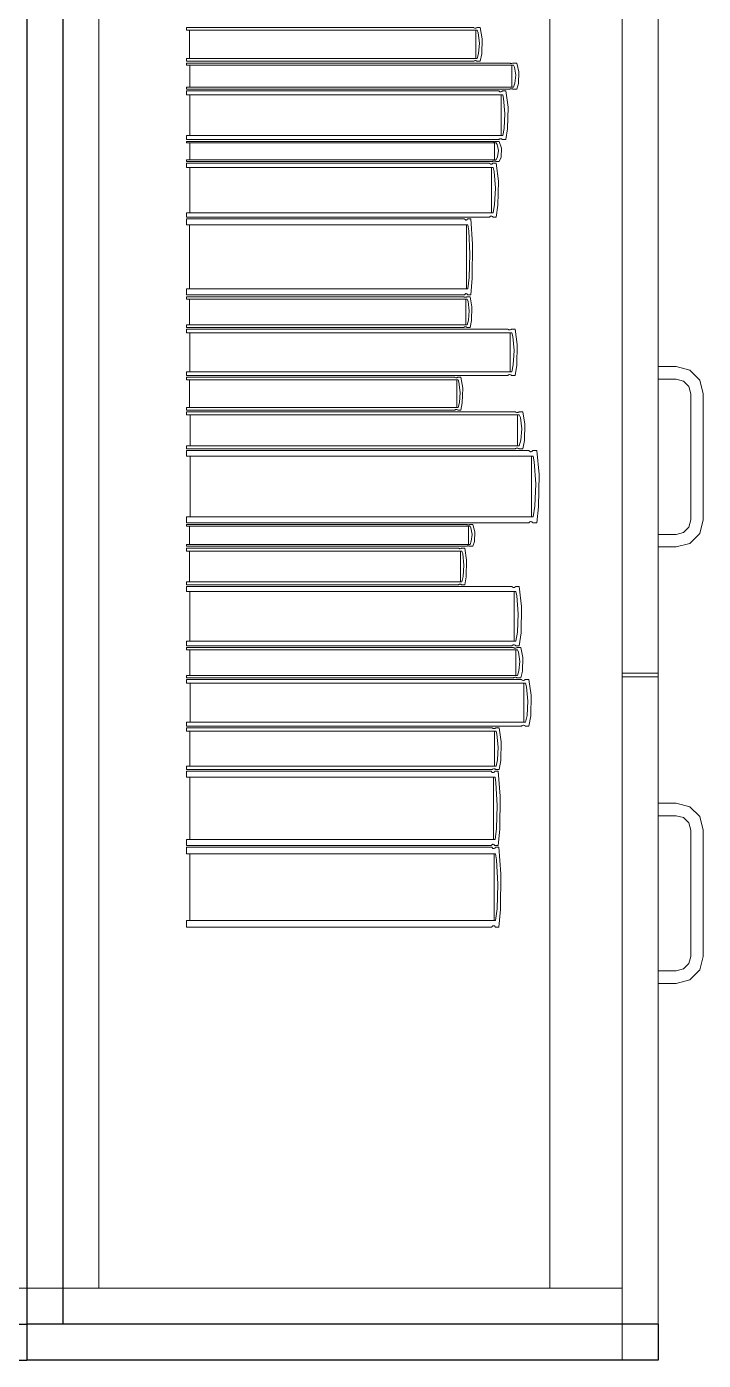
# Model space of a CAD drawing. Header units: inches. Extents: x -38 to 5698, y -33 to 92.
# Drawn here: x 105.21 to 105.585, y 19.461 to 20.2 of the extents above; entities that cross this region are included whole.
import ezdxf

# ---------------------------------------------------------------- set-up
doc = ezdxf.new("R2010")
doc.units = ezdxf.units.IN
doc.header["$MEASUREMENT"] = 0
doc.set_wipeout_variables(frame=1)
doc.linetypes.add('Wipeout_Contour', pattern=[1, 0, -1])
doc.layers.add('Interior - Mobiliario', color=7, linetype='Continuous')

msp = doc.modelspace()

# ---------------------------------------------------------------- linework, layer by layer
at = {"layer": 'Interior - Mobiliario', "color": 175, "linetype": 'Continuous', "lineweight": 13}
for p, q in [((105.23026, 20.94074), (105.23026, 19.48074)), ((105.54026, 19.48074), (105.54026, 20.94074)), ((105.25026, 19.50074), (105.25026, 20.92074)), ((105.50026, 20.92074), (105.50026, 19.50074)), ((105.54026, 19.50074), (105.54026, 20.92074)), ((105.45803, 20.19974), (105.29892, 20.19974)), ((105.29892, 20.19974), (105.29892, 20.19824)), ((105.29892, 20.19824), (105.45997, 20.19824)), ((105.30054, 20.19824), (105.30054, 20.18258)), ((105.45812, 20.19966), (105.45803, 20.19974)), ((105.45832, 20.19955), (105.45812, 20.19966)), ((105.45855, 20.19947), (105.45832, 20.19955)), ((105.45878, 20.19943), (105.45855, 20.19947)), ((105.45902, 20.19942), (105.45878, 20.19943)), ((105.45926, 20.19946), (105.45902, 20.19942)), ((105.45916, 20.18258), (105.45916, 20.19824)), ((105.45949, 20.19953), (105.45926, 20.19946)), ((105.45969, 20.19964), (105.45949, 20.19953)), ((105.45983, 20.19974), (105.45969, 20.19964)), ((105.4616, 20.19974), (105.45983, 20.19974)), ((105.45997, 20.19824), (105.46045, 20.19683)), ((105.46045, 20.19683), (105.46113, 20.19111)), ((105.46269, 20.19352), (105.4616, 20.19974)), ((105.54026, 20.20074), (105.54026, 19.84174)), ((105.56026, 20.20074), (105.56026, 19.84174)), ((105.46113, 20.19111), (105.46072, 20.18537)), ((105.46249, 20.18518), (105.46269, 20.19352)), ((105.45997, 20.18258), (105.29892, 20.18258)), ((105.29892, 20.18258), (105.29892, 20.18109)), ((105.29892, 20.18109), (105.45803, 20.18109)), ((105.45803, 20.18109), (105.45816, 20.18119)), ((105.45816, 20.18119), (105.45837, 20.1813)), ((105.45837, 20.1813), (105.4586, 20.18137)), ((105.4586, 20.18137), (105.45883, 20.1814)), ((105.45883, 20.1814), (105.45907, 20.1814)), ((105.45907, 20.1814), (105.45931, 20.18135)), ((105.45931, 20.18135), (105.45953, 20.18127)), ((105.45953, 20.18127), (105.45974, 20.18116)), ((105.45974, 20.18116), (105.45983, 20.18109)), ((105.45983, 20.18109), (105.4616, 20.18109)), ((105.46072, 20.18537), (105.45997, 20.18258)), ((105.4616, 20.18109), (105.46249, 20.18518)), ((105.47783, 20.18009), (105.29892, 20.18009)), ((105.29892, 20.18009), (105.29892, 20.17893)), ((105.29892, 20.17893), (105.48002, 20.17893)), ((105.30075, 20.17893), (105.30075, 20.16673)), ((105.47793, 20.18003), (105.47783, 20.18009)), ((105.47816, 20.17994), (105.47793, 20.18003)), ((105.47842, 20.17988), (105.47816, 20.17994)), ((105.47868, 20.17985), (105.47842, 20.17988)), ((105.47895, 20.17985), (105.47868, 20.17985)), ((105.47922, 20.17987), (105.47895, 20.17985)), ((105.4791, 20.16673), (105.4791, 20.17893)), ((105.47947, 20.17993), (105.47922, 20.17987)), ((105.47971, 20.18001), (105.47947, 20.17993)), ((105.47986, 20.18009), (105.47971, 20.18001)), ((105.48185, 20.18009), (105.47986, 20.18009)), ((105.48002, 20.17893), (105.48056, 20.17783)), ((105.48056, 20.17783), (105.48132, 20.17337)), ((105.48307, 20.17525), (105.48185, 20.18009)), ((105.48285, 20.16875), (105.48307, 20.17525)), ((105.48002, 20.16673), (105.29892, 20.16673)), ((105.29892, 20.16673), (105.29892, 20.16557)), ((105.48086, 20.16891), (105.48002, 20.16673)), ((105.48132, 20.17337), (105.48086, 20.16891)), ((105.48185, 20.16557), (105.48285, 20.16875)), ((105.29892, 20.16557), (105.47783, 20.16557)), ((105.47195, 20.16457), (105.29892, 20.16457)), ((105.29892, 20.16457), (105.29892, 20.16241)), ((105.29892, 20.16241), (105.47407, 20.16241)), ((105.47318, 20.16241), (105.30069, 20.16241)), ((105.30069, 20.16241), (105.30069, 20.1398)), ((105.47205, 20.16446), (105.47195, 20.16457)), ((105.47227, 20.1643), (105.47205, 20.16446)), ((105.47252, 20.16419), (105.47227, 20.1643)), ((105.47277, 20.16413), (105.47252, 20.16419)), ((105.47303, 20.16412), (105.47277, 20.16413)), ((105.47329, 20.16417), (105.47303, 20.16412)), ((105.47318, 20.1398), (105.47318, 20.16241)), ((105.47354, 20.16427), (105.47329, 20.16417)), ((105.47377, 20.16442), (105.47354, 20.16427)), ((105.47391, 20.16457), (105.47377, 20.16442)), ((105.47584, 20.16457), (105.47391, 20.16457)), ((105.47407, 20.16241), (105.47459, 20.16037)), ((105.47459, 20.16037), (105.47533, 20.15212)), ((105.47702, 20.15559), (105.47584, 20.16457)), ((105.47783, 20.16557), (105.47798, 20.16565)), ((105.47798, 20.16565), (105.47822, 20.16573)), ((105.47822, 20.16573), (105.47847, 20.16579)), ((105.47847, 20.16579), (105.47874, 20.16581)), ((105.47874, 20.16581), (105.47901, 20.16581)), ((105.47901, 20.16581), (105.47927, 20.16578)), ((105.47927, 20.16578), (105.47952, 20.16571)), ((105.47952, 20.16571), (105.47976, 20.16563)), ((105.47976, 20.16563), (105.47986, 20.16557)), ((105.47986, 20.16557), (105.48185, 20.16557)), ((105.47533, 20.15212), (105.47488, 20.14383)), ((105.4768, 20.14355), (105.47702, 20.15559)), ((105.47407, 20.1398), (105.29892, 20.1398)), ((105.29892, 20.1398), (105.29892, 20.13764)), ((105.29892, 20.13764), (105.47195, 20.13764)), ((105.46839, 20.13664), (105.29892, 20.13664)), ((105.29892, 20.13664), (105.29892, 20.13575)), ((105.30069, 20.1398), (105.47318, 20.1398)), ((105.46848, 20.1366), (105.46839, 20.13664)), ((105.4687, 20.13653), (105.46848, 20.1366)), ((105.4703, 20.13664), (105.47016, 20.13658)), ((105.47219, 20.13664), (105.4703, 20.13664)), ((105.47195, 20.13764), (105.4721, 20.13779)), ((105.4721, 20.13779), (105.47233, 20.13794)), ((105.47335, 20.13293), (105.47219, 20.13664)), ((105.47233, 20.13794), (105.47257, 20.13804)), ((105.47257, 20.13804), (105.47283, 20.13809)), ((105.47283, 20.13809), (105.47309, 20.13808)), ((105.47309, 20.13808), (105.47335, 20.13802)), ((105.47335, 20.13802), (105.47359, 20.13791)), ((105.47359, 20.13791), (105.47382, 20.13775)), ((105.47382, 20.13775), (105.47391, 20.13764)), ((105.47391, 20.13764), (105.47584, 20.13764)), ((105.47488, 20.14383), (105.47407, 20.1398)), ((105.47584, 20.13764), (105.4768, 20.14355)), ((105.29892, 20.13575), (105.47046, 20.13575)), ((105.30065, 20.13575), (105.30065, 20.12642)), ((105.46894, 20.13648), (105.4687, 20.13653)), ((105.46919, 20.13646), (105.46894, 20.13648)), ((105.46944, 20.13646), (105.46919, 20.13646)), ((105.4697, 20.13648), (105.46944, 20.13646)), ((105.46959, 20.12642), (105.46959, 20.13575)), ((105.46994, 20.13652), (105.4697, 20.13648)), ((105.47016, 20.13658), (105.46994, 20.13652)), ((105.47046, 20.13575), (105.47097, 20.13491)), ((105.47097, 20.13491), (105.47169, 20.1315)), ((105.47169, 20.1315), (105.47125, 20.12808)), ((105.47314, 20.12796), (105.47335, 20.13293)), ((105.47046, 20.12642), (105.29892, 20.12642)), ((105.29892, 20.12642), (105.29892, 20.12553)), ((105.29892, 20.12553), (105.46839, 20.12553)), ((105.46675, 20.12453), (105.29892, 20.12453)), ((105.29892, 20.12453), (105.29892, 20.12214)), ((105.29892, 20.12214), (105.4688, 20.12214)), ((105.30063, 20.12214), (105.30063, 20.09708)), ((105.46684, 20.12441), (105.46675, 20.12453)), ((105.46706, 20.12423), (105.46684, 20.12441)), ((105.4673, 20.1241), (105.46706, 20.12423)), ((105.46754, 20.12404), (105.4673, 20.1241)), ((105.4678, 20.12403), (105.46754, 20.12404)), ((105.46805, 20.12408), (105.4678, 20.12403)), ((105.46794, 20.09708), (105.46794, 20.12214)), ((105.46829, 20.1242), (105.46805, 20.12408)), ((105.46851, 20.12437), (105.46829, 20.1242)), ((105.46839, 20.12553), (105.46853, 20.12559)), ((105.46865, 20.12453), (105.46851, 20.12437)), ((105.46853, 20.12559), (105.46875, 20.12565)), ((105.47051, 20.12453), (105.46865, 20.12453)), ((105.46875, 20.12565), (105.46899, 20.12569)), ((105.4688, 20.12214), (105.46931, 20.11988)), ((105.46899, 20.12569), (105.46924, 20.12571)), ((105.46924, 20.12571), (105.4695, 20.12571)), ((105.4695, 20.12571), (105.46975, 20.12568)), ((105.46975, 20.12568), (105.46999, 20.12564)), ((105.46999, 20.12564), (105.47021, 20.12557)), ((105.47021, 20.12557), (105.4703, 20.12553)), ((105.4703, 20.12553), (105.47219, 20.12553)), ((105.47125, 20.12808), (105.47046, 20.12642)), ((105.47167, 20.11458), (105.47051, 20.12453)), ((105.47219, 20.12553), (105.47314, 20.12796)), ((105.46931, 20.11988), (105.47002, 20.11073)), ((105.47145, 20.10124), (105.47167, 20.11458)), ((105.47002, 20.11073), (105.46959, 20.10155)), ((105.46959, 20.10155), (105.4688, 20.09708)), ((105.47051, 20.09469), (105.47145, 20.10124)), ((105.4688, 20.09708), (105.29892, 20.09708)), ((105.29892, 20.09708), (105.29892, 20.09469)), ((105.29892, 20.09469), (105.46675, 20.09469)), ((105.4529, 20.09369), (105.29892, 20.09369)), ((105.29892, 20.09369), (105.29892, 20.09032)), ((105.45299, 20.09353), (105.4529, 20.09369)), ((105.45319, 20.09327), (105.45299, 20.09353)), ((105.4534, 20.09309), (105.45319, 20.09327)), ((105.45363, 20.093), (105.4534, 20.09309)), ((105.45386, 20.09299), (105.45363, 20.093)), ((105.45409, 20.09306), (105.45386, 20.09299)), ((105.45431, 20.09322), (105.45409, 20.09306)), ((105.45451, 20.09347), (105.45431, 20.09322)), ((105.45464, 20.09369), (105.45451, 20.09347)), ((105.45636, 20.09369), (105.45464, 20.09369)), ((105.45741, 20.07962), (105.45636, 20.09369)), ((105.46675, 20.09469), (105.46689, 20.09485)), ((105.46689, 20.09485), (105.46711, 20.09502)), ((105.46711, 20.09502), (105.46735, 20.09514)), ((105.46735, 20.09514), (105.4676, 20.09519)), ((105.4676, 20.09519), (105.46785, 20.09518)), ((105.46785, 20.09518), (105.4681, 20.09512)), ((105.4681, 20.09512), (105.46834, 20.09499)), ((105.46834, 20.09499), (105.46855, 20.09481)), ((105.46855, 20.09481), (105.46865, 20.09469)), ((105.46865, 20.09469), (105.47051, 20.09469)), ((105.29892, 20.09032), (105.45478, 20.09032)), ((105.30049, 20.09032), (105.30049, 20.05487)), ((105.45399, 20.05487), (105.45399, 20.09032)), ((105.45478, 20.09032), (105.45525, 20.08712)), ((105.45525, 20.08712), (105.45591, 20.07418)), ((105.45722, 20.06075), (105.45741, 20.07962)), ((105.45591, 20.07418), (105.45551, 20.06119)), ((105.45551, 20.06119), (105.45478, 20.05487)), ((105.45636, 20.0515), (105.45722, 20.06075)), ((105.45478, 20.05487), (105.29892, 20.05487)), ((105.29892, 20.05487), (105.29892, 20.0515)), ((105.29892, 20.0515), (105.4529, 20.0515)), ((105.45252, 20.0505), (105.29892, 20.0505)), ((105.29892, 20.0505), (105.29892, 20.04914)), ((105.29892, 20.04914), (105.4544, 20.04914)), ((105.30049, 20.04914), (105.30049, 20.03488)), ((105.45261, 20.05043), (105.45252, 20.0505)), ((105.45281, 20.05033), (105.45261, 20.05043)), ((105.45302, 20.05026), (105.45281, 20.05033)), ((105.4529, 20.0515), (105.45303, 20.05172)), ((105.45325, 20.05022), (105.45302, 20.05026)), ((105.45303, 20.05172), (105.45323, 20.05197)), ((105.45323, 20.05197), (105.45345, 20.05213)), ((105.45348, 20.05021), (105.45325, 20.05022)), ((105.45345, 20.05213), (105.45368, 20.0522)), ((105.45371, 20.05025), (105.45348, 20.05021)), ((105.45361, 20.03488), (105.45361, 20.04914)), ((105.45368, 20.0522), (105.45391, 20.05219)), ((105.45393, 20.05031), (105.45371, 20.05025)), ((105.45391, 20.05219), (105.45414, 20.0521)), ((105.45413, 20.05041), (105.45393, 20.05031)), ((105.45426, 20.0505), (105.45413, 20.05041)), ((105.45414, 20.0521), (105.45436, 20.05192)), ((105.45597, 20.0505), (105.45426, 20.0505)), ((105.45436, 20.05192), (105.45456, 20.05166)), ((105.4544, 20.04914), (105.45486, 20.04785)), ((105.45456, 20.05166), (105.45464, 20.0515)), ((105.45464, 20.0515), (105.45636, 20.0515)), ((105.45486, 20.04785), (105.45552, 20.04265)), ((105.45702, 20.04484), (105.45597, 20.0505)), ((105.45552, 20.04265), (105.45512, 20.03742)), ((105.45683, 20.03724), (105.45702, 20.04484)), ((105.4544, 20.03488), (105.29892, 20.03488)), ((105.29892, 20.03488), (105.29892, 20.03352)), ((105.29892, 20.03352), (105.45252, 20.03352)), ((105.45252, 20.03352), (105.45265, 20.03361)), ((105.45265, 20.03361), (105.45285, 20.03371)), ((105.45285, 20.03371), (105.45307, 20.03377)), ((105.45307, 20.03377), (105.4533, 20.0338)), ((105.4533, 20.0338), (105.45353, 20.0338)), ((105.45353, 20.0338), (105.45376, 20.03376)), ((105.45376, 20.03376), (105.45398, 20.03369)), ((105.45398, 20.03369), (105.45418, 20.03358)), ((105.45418, 20.03358), (105.45426, 20.03352)), ((105.45426, 20.03352), (105.45597, 20.03352)), ((105.45512, 20.03742), (105.4544, 20.03488)), ((105.45597, 20.03352), (105.45683, 20.03724)), ((105.47691, 20.03252), (105.29892, 20.03252)), ((105.29892, 20.03252), (105.29892, 20.03047)), ((105.29892, 20.03047), (105.47908, 20.03047)), ((105.30074, 20.03047), (105.30074, 20.00892)), ((105.47701, 20.03242), (105.47691, 20.03252)), ((105.47724, 20.03226), (105.47701, 20.03242)), ((105.47749, 20.03215), (105.47724, 20.03226)), ((105.47775, 20.03209), (105.47749, 20.03215)), ((105.47802, 20.03209), (105.47775, 20.03209)), ((105.47829, 20.03214), (105.47802, 20.03209)), ((105.47817, 20.00892), (105.47817, 20.03047)), ((105.47854, 20.03223), (105.47829, 20.03214)), ((105.47878, 20.03238), (105.47854, 20.03223)), ((105.47893, 20.03252), (105.47878, 20.03238)), ((105.4809, 20.03252), (105.47893, 20.03252)), ((105.47908, 20.03047), (105.47962, 20.02852)), ((105.47962, 20.02852), (105.48038, 20.02065)), ((105.48213, 20.02396), (105.4809, 20.03252)), ((105.48038, 20.02065), (105.47992, 20.01276)), ((105.4819, 20.01249), (105.48213, 20.02396)), ((105.47992, 20.01276), (105.47908, 20.00892)), ((105.4809, 20.00686), (105.4819, 20.01249)), ((105.57026, 20.01174), (105.56026, 20.01174)), ((105.56026, 20.01174), (105.56026, 20.00474)), ((105.57776, 20.00973), (105.57026, 20.01174)), ((105.47908, 20.00892), (105.29892, 20.00892)), ((105.29892, 20.00892), (105.29892, 20.00686)), ((105.29892, 20.00686), (105.47691, 20.00686)), ((105.44753, 20.00586), (105.29892, 20.00586)), ((105.29892, 20.00586), (105.29892, 20.00441)), ((105.29892, 20.00441), (105.44935, 20.00441)), ((105.30044, 20.00441), (105.30044, 19.98913)), ((105.44762, 20.00579), (105.44753, 20.00586)), ((105.44781, 20.00568), (105.44762, 20.00579)), ((105.44802, 20.00561), (105.44781, 20.00568)), ((105.44824, 20.00556), (105.44802, 20.00561)), ((105.44846, 20.00556), (105.44824, 20.00556)), ((105.44868, 20.00559), (105.44846, 20.00556)), ((105.44859, 19.98913), (105.44859, 20.00441)), ((105.4489, 20.00566), (105.44868, 20.00559)), ((105.44909, 20.00577), (105.4489, 20.00566)), ((105.44922, 20.00586), (105.44909, 20.00577)), ((105.45087, 20.00586), (105.44922, 20.00586)), ((105.44935, 20.00441), (105.4498, 20.00303)), ((105.45189, 19.9998), (105.45087, 20.00586)), ((105.47691, 20.00686), (105.47706, 20.007)), ((105.47706, 20.007), (105.47729, 20.00715)), ((105.47729, 20.00715), (105.47755, 20.00725)), ((105.47755, 20.00725), (105.47781, 20.00729)), ((105.47781, 20.00729), (105.47808, 20.00729)), ((105.47808, 20.00729), (105.47834, 20.00723)), ((105.47834, 20.00723), (105.47859, 20.00712)), ((105.47859, 20.00712), (105.47882, 20.00696)), ((105.47882, 20.00696), (105.47893, 20.00686)), ((105.47893, 20.00686), (105.4809, 20.00686)), ((105.56026, 20.00474), (105.57026, 20.00474)), ((105.57026, 20.00474), (105.57426, 20.00366)), ((105.57426, 20.00366), (105.57719, 20.00074)), ((105.58325, 20.00424), (105.57776, 20.00973)), ((105.58526, 19.99674), (105.58325, 20.00424)), ((105.4498, 20.00303), (105.45043, 19.99745)), ((105.45043, 19.99745), (105.45005, 19.99185)), ((105.4517, 19.99166), (105.45189, 19.9998)), ((105.57719, 20.00074), (105.57826, 19.99674)), ((105.57826, 19.99674), (105.57826, 19.92674)), ((105.58526, 19.92674), (105.58526, 19.99674)), ((105.44935, 19.98913), (105.29892, 19.98913)), ((105.29892, 19.98913), (105.29892, 19.98767)), ((105.45005, 19.99185), (105.44935, 19.98913)), ((105.45087, 19.98767), (105.4517, 19.99166)), ((105.29892, 19.98767), (105.44753, 19.98767)), ((105.48107, 19.98667), (105.29892, 19.98667)), ((105.29892, 19.98667), (105.29892, 19.98503)), ((105.29892, 19.98503), (105.48329, 19.98503)), ((105.30078, 19.98503), (105.30078, 19.96786)), ((105.44753, 19.98767), (105.44766, 19.98777)), ((105.44766, 19.98777), (105.44785, 19.98787)), ((105.44785, 19.98787), (105.44807, 19.98794)), ((105.44807, 19.98794), (105.44829, 19.98797)), ((105.44829, 19.98797), (105.44851, 19.98797)), ((105.44851, 19.98797), (105.44873, 19.98793)), ((105.44873, 19.98793), (105.44894, 19.98785)), ((105.44894, 19.98785), (105.44913, 19.98774)), ((105.44913, 19.98774), (105.44922, 19.98767)), ((105.44922, 19.98767), (105.45087, 19.98767)), ((105.48117, 19.98659), (105.48107, 19.98667)), ((105.48141, 19.98647), (105.48117, 19.98659)), ((105.48166, 19.98638), (105.48141, 19.98647)), ((105.48193, 19.98633), (105.48166, 19.98638)), ((105.48221, 19.98633), (105.48193, 19.98633)), ((105.48248, 19.98637), (105.48221, 19.98633)), ((105.48236, 19.96786), (105.48236, 19.98503)), ((105.48274, 19.98644), (105.48248, 19.98637)), ((105.48298, 19.98656), (105.48274, 19.98644)), ((105.48313, 19.98667), (105.48298, 19.98656)), ((105.48516, 19.98667), (105.48313, 19.98667)), ((105.48329, 19.98503), (105.48385, 19.98348)), ((105.48385, 19.98348), (105.48462, 19.97721)), ((105.48641, 19.97985), (105.48516, 19.98667)), ((105.48462, 19.97721), (105.48415, 19.97092)), ((105.48618, 19.97071), (105.48641, 19.97985)), ((105.48329, 19.96786), (105.29892, 19.96786)), ((105.29892, 19.96786), (105.29892, 19.96622)), ((105.48146, 19.96645), (105.48172, 19.96652)), ((105.48172, 19.96652), (105.48199, 19.96656)), ((105.48199, 19.96656), (105.48227, 19.96656)), ((105.48227, 19.96656), (105.48254, 19.96651)), ((105.48254, 19.96651), (105.48279, 19.96642)), ((105.48415, 19.97092), (105.48329, 19.96786)), ((105.48516, 19.96622), (105.48618, 19.97071)), ((105.29892, 19.96622), (105.48107, 19.96622)), ((105.48867, 19.96522), (105.29892, 19.96522)), ((105.29892, 19.96522), (105.29892, 19.96202)), ((105.29892, 19.96202), (105.49099, 19.96202)), ((105.30086, 19.96202), (105.30086, 19.92837)), ((105.48107, 19.96622), (105.48122, 19.96633)), ((105.48122, 19.96633), (105.48146, 19.96645)), ((105.48279, 19.96642), (105.48303, 19.9663)), ((105.48303, 19.9663), (105.48313, 19.96622)), ((105.48313, 19.96622), (105.48516, 19.96622)), ((105.48878, 19.96507), (105.48867, 19.96522)), ((105.48902, 19.96482), (105.48878, 19.96507)), ((105.48929, 19.96465), (105.48902, 19.96482)), ((105.48957, 19.96456), (105.48929, 19.96465)), ((105.48985, 19.96455), (105.48957, 19.96456)), ((105.49014, 19.96462), (105.48985, 19.96455)), ((105.49002, 19.92837), (105.49002, 19.96202)), ((105.49041, 19.96478), (105.49014, 19.96462)), ((105.49066, 19.96501), (105.49041, 19.96478)), ((105.49082, 19.96522), (105.49066, 19.96501)), ((105.49293, 19.96522), (105.49082, 19.96522)), ((105.49099, 19.96202), (105.49156, 19.95898)), ((105.49423, 19.95186), (105.49293, 19.96522)), ((105.49156, 19.95898), (105.49237, 19.9467)), ((105.49399, 19.93395), (105.49423, 19.95186)), ((105.49237, 19.9467), (105.49188, 19.93437)), ((105.49188, 19.93437), (105.49099, 19.92837)), ((105.49293, 19.92517), (105.49399, 19.93395)), ((105.49099, 19.92837), (105.29892, 19.92837)), ((105.29892, 19.92837), (105.29892, 19.92517)), ((105.29892, 19.92517), (105.48867, 19.92517)), ((105.45406, 19.92417), (105.29892, 19.92417)), ((105.29892, 19.92417), (105.29892, 19.9232)), ((105.29892, 19.9232), (105.45596, 19.9232)), ((105.3005, 19.9232), (105.3005, 19.91309)), ((105.45415, 19.92412), (105.45406, 19.92417)), ((105.45435, 19.92405), (105.45415, 19.92412)), ((105.45457, 19.924), (105.45435, 19.92405)), ((105.4548, 19.92397), (105.45457, 19.924)), ((105.45503, 19.92397), (105.4548, 19.92397)), ((105.45526, 19.92399), (105.45503, 19.92397)), ((105.45516, 19.91309), (105.45516, 19.9232)), ((105.45548, 19.92403), (105.45526, 19.92399)), ((105.45569, 19.9241), (105.45548, 19.92403)), ((105.45582, 19.92417), (105.45569, 19.9241)), ((105.45754, 19.92417), (105.45582, 19.92417)), ((105.45596, 19.9232), (105.45643, 19.92229)), ((105.45643, 19.92229), (105.45709, 19.9186)), ((105.45861, 19.92015), (105.45754, 19.92417)), ((105.48867, 19.92517), (105.48883, 19.92538)), ((105.48883, 19.92538), (105.48908, 19.92561)), ((105.48908, 19.92561), (105.48935, 19.92576)), ((105.48935, 19.92576), (105.48963, 19.92584)), ((105.48963, 19.92584), (105.48992, 19.92583)), ((105.48992, 19.92583), (105.4902, 19.92574)), ((105.4902, 19.92574), (105.49046, 19.92557)), ((105.49046, 19.92557), (105.49071, 19.92532)), ((105.49071, 19.92532), (105.49082, 19.92517)), ((105.49082, 19.92517), (105.49293, 19.92517)), ((105.57719, 19.92274), (105.57426, 19.91981)), ((105.57826, 19.92674), (105.57719, 19.92274)), ((105.58325, 19.91924), (105.58526, 19.92674)), ((105.45669, 19.91489), (105.45596, 19.91309)), ((105.45709, 19.9186), (105.45669, 19.91489)), ((105.45754, 19.91213), (105.45841, 19.91477)), ((105.45841, 19.91477), (105.45861, 19.92015)), ((105.56026, 19.91874), (105.56026, 19.91174)), ((105.57026, 19.91874), (105.56026, 19.91874)), ((105.57426, 19.91981), (105.57026, 19.91874)), ((105.57776, 19.91375), (105.58325, 19.91924)), ((105.45596, 19.91309), (105.29892, 19.91309)), ((105.29892, 19.91309), (105.29892, 19.91213)), ((105.29892, 19.91213), (105.45406, 19.91213)), ((105.44965, 19.91113), (105.29892, 19.91113)), ((105.29892, 19.91113), (105.29892, 19.9095)), ((105.29892, 19.9095), (105.45149, 19.9095)), ((105.30046, 19.9095), (105.30046, 19.89238)), ((105.44973, 19.91105), (105.44965, 19.91113)), ((105.44993, 19.91093), (105.44973, 19.91105)), ((105.45014, 19.91084), (105.44993, 19.91093)), ((105.45036, 19.91079), (105.45014, 19.91084)), ((105.45059, 19.91079), (105.45036, 19.91079)), ((105.45081, 19.91083), (105.45059, 19.91079)), ((105.45072, 19.89238), (105.45072, 19.9095)), ((105.45103, 19.9109), (105.45081, 19.91083)), ((105.45123, 19.91102), (105.45103, 19.9109)), ((105.45136, 19.91113), (105.45123, 19.91102)), ((105.45303, 19.91113), (105.45136, 19.91113)), ((105.45149, 19.9095), (105.45195, 19.90795)), ((105.45195, 19.90795), (105.45259, 19.9017)), ((105.45407, 19.90433), (105.45303, 19.91113)), ((105.45406, 19.91213), (105.45419, 19.91219)), ((105.45419, 19.91219), (105.4544, 19.91226)), ((105.4544, 19.91226), (105.45462, 19.91231)), ((105.45462, 19.91231), (105.45485, 19.91233)), ((105.45485, 19.91233), (105.45508, 19.91233)), ((105.45508, 19.91233), (105.45531, 19.9123)), ((105.45531, 19.9123), (105.45553, 19.91225)), ((105.45553, 19.91225), (105.45573, 19.91218)), ((105.45573, 19.91218), (105.45582, 19.91213)), ((105.45582, 19.91213), (105.45754, 19.91213)), ((105.56026, 19.91174), (105.57026, 19.91174)), ((105.57026, 19.91174), (105.57776, 19.91375)), ((105.45259, 19.9017), (105.4522, 19.89543)), ((105.45387, 19.89522), (105.45407, 19.90433)), ((105.4522, 19.89543), (105.45149, 19.89238)), ((105.45303, 19.89075), (105.45387, 19.89522)), ((105.45149, 19.89238), (105.29892, 19.89238)), ((105.29892, 19.89238), (105.29892, 19.89075)), ((105.29892, 19.89075), (105.44965, 19.89075)), ((105.47921, 19.88975), (105.29892, 19.88975)), ((105.29892, 19.88975), (105.29892, 19.88713)), ((105.29892, 19.88713), (105.48141, 19.88713)), ((105.30076, 19.88713), (105.30076, 19.85958)), ((105.44965, 19.89075), (105.44977, 19.89086)), ((105.44977, 19.89086), (105.44997, 19.89098)), ((105.44997, 19.89098), (105.45019, 19.89105)), ((105.45019, 19.89105), (105.45041, 19.89109)), ((105.45041, 19.89109), (105.45064, 19.89109)), ((105.45064, 19.89109), (105.45086, 19.89104)), ((105.45086, 19.89104), (105.45107, 19.89095)), ((105.45107, 19.89095), (105.45127, 19.89083)), ((105.45127, 19.89083), (105.45136, 19.89075)), ((105.45136, 19.89075), (105.45303, 19.89075)), ((105.47931, 19.88962), (105.47921, 19.88975)), ((105.47955, 19.88942), (105.47931, 19.88962)), ((105.4798, 19.88928), (105.47955, 19.88942)), ((105.48007, 19.88921), (105.4798, 19.88928)), ((105.48034, 19.8892), (105.48007, 19.88921)), ((105.48061, 19.88926), (105.48034, 19.8892)), ((105.48049, 19.85958), (105.48049, 19.88713)), ((105.48086, 19.88939), (105.48061, 19.88926)), ((105.4811, 19.88957), (105.48086, 19.88939)), ((105.48125, 19.88975), (105.4811, 19.88957)), ((105.48326, 19.88975), (105.48125, 19.88975)), ((105.48141, 19.88713), (105.48196, 19.88464)), ((105.4845, 19.87881), (105.48326, 19.88975)), ((105.48196, 19.88464), (105.48273, 19.87458)), ((105.48427, 19.86414), (105.4845, 19.87881)), ((105.48273, 19.87458), (105.48226, 19.86449)), ((105.48226, 19.86449), (105.48141, 19.85958)), ((105.48326, 19.85695), (105.48427, 19.86414)), ((105.48141, 19.85958), (105.29892, 19.85958)), ((105.29892, 19.85958), (105.29892, 19.85695)), ((105.29892, 19.85695), (105.47921, 19.85695)), ((105.48001, 19.85595), (105.29892, 19.85595)), ((105.29892, 19.85595), (105.29892, 19.85461)), ((105.47921, 19.85695), (105.47936, 19.85713)), ((105.47936, 19.85713), (105.4796, 19.85731)), ((105.4796, 19.85731), (105.47986, 19.85744)), ((105.47986, 19.85744), (105.48013, 19.8575)), ((105.48011, 19.85589), (105.48001, 19.85595)), ((105.48035, 19.85578), (105.48011, 19.85589)), ((105.48013, 19.8575), (105.4804, 19.85749)), ((105.4806, 19.85571), (105.48035, 19.85578)), ((105.4804, 19.85749), (105.48066, 19.85742)), ((105.48087, 19.85567), (105.4806, 19.85571)), ((105.48066, 19.85742), (105.48092, 19.85728)), ((105.48114, 19.85567), (105.48087, 19.85567)), ((105.48092, 19.85728), (105.48115, 19.85708)), ((105.48141, 19.8557), (105.48114, 19.85567)), ((105.48115, 19.85708), (105.48125, 19.85695)), ((105.48125, 19.85695), (105.48326, 19.85695)), ((105.48167, 19.85577), (105.48141, 19.8557)), ((105.48191, 19.85586), (105.48167, 19.85577)), ((105.48206, 19.85595), (105.48191, 19.85586)), ((105.48407, 19.85595), (105.48206, 19.85595)), ((105.48532, 19.85036), (105.48407, 19.85595)), ((105.29892, 19.85461), (105.48222, 19.85461)), ((105.30077, 19.85461), (105.30077, 19.84053)), ((105.4813, 19.84053), (105.4813, 19.85461)), ((105.48222, 19.85461), (105.48277, 19.85334)), ((105.48277, 19.85334), (105.48354, 19.8482)), ((105.48354, 19.8482), (105.48307, 19.84304)), ((105.48509, 19.84286), (105.48532, 19.85036)), ((105.48307, 19.84304), (105.48222, 19.84053)), ((105.48407, 19.83919), (105.48509, 19.84286)), ((105.56026, 19.84174), (105.54026, 19.84174)), ((105.48222, 19.84053), (105.29892, 19.84053)), ((105.29892, 19.84053), (105.29892, 19.83919)), ((105.29892, 19.83919), (105.48001, 19.83919)), ((105.48445, 19.83819), (105.29892, 19.83819)), ((105.29892, 19.83819), (105.29892, 19.83613)), ((105.29892, 19.83613), (105.48672, 19.83613)), ((105.30081, 19.83613), (105.30081, 19.8145)), ((105.48001, 19.83919), (105.48016, 19.83928)), ((105.48016, 19.83928), (105.4804, 19.83937)), ((105.4804, 19.83937), (105.48066, 19.83944)), ((105.48066, 19.83944), (105.48093, 19.83947)), ((105.48093, 19.83947), (105.4812, 19.83946)), ((105.4812, 19.83946), (105.48147, 19.83942)), ((105.48147, 19.83942), (105.48172, 19.83935)), ((105.48172, 19.83935), (105.48196, 19.83925)), ((105.48196, 19.83925), (105.48206, 19.83919)), ((105.48206, 19.83919), (105.48407, 19.83919)), ((105.48456, 19.83809), (105.48445, 19.83819)), ((105.4848, 19.83793), (105.48456, 19.83809)), ((105.48506, 19.83782), (105.4848, 19.83793)), ((105.48533, 19.83776), (105.48506, 19.83782)), ((105.48561, 19.83776), (105.48533, 19.83776)), ((105.48589, 19.8378), (105.48561, 19.83776)), ((105.48577, 19.8145), (105.48577, 19.83613)), ((105.48615, 19.8379), (105.48589, 19.8378)), ((105.4864, 19.83805), (105.48615, 19.8379)), ((105.48655, 19.83819), (105.4864, 19.83805)), ((105.48862, 19.83819), (105.48655, 19.83819)), ((105.48672, 19.83613), (105.48728, 19.83417)), ((105.48728, 19.83417), (105.48807, 19.82628)), ((105.48989, 19.8296), (105.48862, 19.83819)), ((105.56026, 19.83974), (105.54026, 19.83974)), ((105.48807, 19.82628), (105.48759, 19.81836)), ((105.48965, 19.81809), (105.48989, 19.8296)), ((105.48672, 19.8145), (105.29892, 19.8145)), ((105.29892, 19.8145), (105.29892, 19.81244)), ((105.29892, 19.81244), (105.48445, 19.81244)), ((105.46832, 19.81144), (105.29892, 19.81144)), ((105.29892, 19.81144), (105.29892, 19.8096)), ((105.46842, 19.81135), (105.46832, 19.81144)), ((105.46864, 19.81121), (105.46842, 19.81135)), ((105.46887, 19.81112), (105.46864, 19.81121)), ((105.4701, 19.81132), (105.46987, 19.81119)), ((105.47024, 19.81144), (105.4701, 19.81132)), ((105.47212, 19.81144), (105.47024, 19.81144)), ((105.47329, 19.80374), (105.47212, 19.81144)), ((105.48445, 19.81244), (105.48461, 19.81258)), ((105.48461, 19.81258), (105.48485, 19.81273)), ((105.48485, 19.81273), (105.48512, 19.81283)), ((105.48512, 19.81283), (105.48539, 19.81287)), ((105.48539, 19.81287), (105.48567, 19.81287)), ((105.48567, 19.81287), (105.48595, 19.81281)), ((105.48595, 19.81281), (105.48621, 19.8127)), ((105.48621, 19.8127), (105.48645, 19.81254)), ((105.48645, 19.81254), (105.48655, 19.81244)), ((105.48655, 19.81244), (105.48862, 19.81244)), ((105.48759, 19.81836), (105.48672, 19.8145)), ((105.48862, 19.81244), (105.48965, 19.81809)), ((105.29892, 19.8096), (105.47039, 19.8096)), ((105.30065, 19.8096), (105.30065, 19.7902)), ((105.46912, 19.81106), (105.46887, 19.81112)), ((105.46938, 19.81106), (105.46912, 19.81106)), ((105.46963, 19.8111), (105.46938, 19.81106)), ((105.46952, 19.7902), (105.46952, 19.8096)), ((105.46987, 19.81119), (105.46963, 19.8111)), ((105.47039, 19.8096), (105.4709, 19.80785)), ((105.4709, 19.80785), (105.47163, 19.80077)), ((105.47163, 19.80077), (105.47119, 19.79366)), ((105.47307, 19.79342), (105.47329, 19.80374)), ((105.47039, 19.7902), (105.29892, 19.7902)), ((105.29892, 19.7902), (105.29892, 19.78835)), ((105.47119, 19.79366), (105.47039, 19.7902)), ((105.47212, 19.78835), (105.47307, 19.79342)), ((105.29892, 19.78835), (105.46832, 19.78835)), ((105.46775, 19.78735), (105.29892, 19.78735)), ((105.29892, 19.78735), (105.29892, 19.78406)), ((105.29892, 19.78406), (105.46981, 19.78406)), ((105.30064, 19.78406), (105.30064, 19.74949)), ((105.46784, 19.78719), (105.46775, 19.78735)), ((105.46806, 19.78694), (105.46784, 19.78719)), ((105.4683, 19.78677), (105.46806, 19.78694)), ((105.46855, 19.78667), (105.4683, 19.78677)), ((105.46832, 19.78835), (105.46846, 19.78848)), ((105.46846, 19.78848), (105.46869, 19.78861)), ((105.4688, 19.78666), (105.46855, 19.78667)), ((105.46869, 19.78861), (105.46893, 19.7887)), ((105.46905, 19.78674), (105.4688, 19.78666)), ((105.46893, 19.7887), (105.46918, 19.78874)), ((105.46895, 19.74949), (105.46895, 19.78406)), ((105.46929, 19.7869), (105.46905, 19.78674)), ((105.46918, 19.78874), (105.46944, 19.78873)), ((105.46952, 19.78713), (105.46929, 19.7869)), ((105.46944, 19.78873), (105.46969, 19.78868)), ((105.46966, 19.78735), (105.46952, 19.78713)), ((105.47153, 19.78735), (105.46966, 19.78735)), ((105.46969, 19.78868), (105.46992, 19.78858)), ((105.46981, 19.78406), (105.47032, 19.78094)), ((105.46992, 19.78858), (105.47014, 19.78844)), ((105.47014, 19.78844), (105.47024, 19.78835)), ((105.47024, 19.78835), (105.47212, 19.78835)), ((105.47269, 19.77363), (105.47153, 19.78735)), ((105.47032, 19.78094), (105.47104, 19.76832)), ((105.47104, 19.76832), (105.4706, 19.75565)), ((105.47248, 19.75522), (105.47269, 19.77363)), ((105.56026, 19.76974), (105.57026, 19.76974)), ((105.56026, 19.76274), (105.56026, 19.76974)), ((105.57026, 19.76974), (105.57776, 19.76773)), ((105.57776, 19.76773), (105.58325, 19.76224)), ((105.57026, 19.76274), (105.56026, 19.76274)), ((105.57426, 19.76166), (105.57026, 19.76274)), ((105.57719, 19.75874), (105.57426, 19.76166)), ((105.58325, 19.76224), (105.58526, 19.75474)), ((105.4706, 19.75565), (105.46981, 19.74949)), ((105.47153, 19.74619), (105.47248, 19.75522)), ((105.57826, 19.75474), (105.57719, 19.75874)), ((105.57826, 19.68474), (105.57826, 19.75474)), ((105.58526, 19.75474), (105.58526, 19.68474)), ((105.46981, 19.74949), (105.29892, 19.74949)), ((105.29892, 19.74949), (105.29892, 19.74619)), ((105.29892, 19.74619), (105.46775, 19.74619)), ((105.46809, 19.74519), (105.29892, 19.74519)), ((105.29892, 19.74519), (105.29892, 19.74166)), ((105.46775, 19.74619), (105.46789, 19.74641)), ((105.46789, 19.74641), (105.46811, 19.74665)), ((105.46818, 19.74502), (105.46809, 19.74519)), ((105.46811, 19.74665), (105.46835, 19.74681)), ((105.4684, 19.74475), (105.46818, 19.74502)), ((105.46835, 19.74681), (105.4686, 19.74688)), ((105.46864, 19.74457), (105.4684, 19.74475)), ((105.4686, 19.74688), (105.46886, 19.74687)), ((105.46886, 19.74687), (105.46911, 19.74678)), ((105.46911, 19.74678), (105.46934, 19.7466)), ((105.46934, 19.7466), (105.46956, 19.74635)), ((105.46964, 19.7447), (105.46939, 19.74454)), ((105.46956, 19.74635), (105.46966, 19.74619)), ((105.46986, 19.74496), (105.46964, 19.7447)), ((105.46966, 19.74619), (105.47153, 19.74619)), ((105.47, 19.74519), (105.46986, 19.74496)), ((105.47188, 19.74519), (105.47, 19.74519)), ((105.47304, 19.73046), (105.47188, 19.74519)), ((105.29892, 19.74166), (105.47015, 19.74166)), ((105.30065, 19.74166), (105.30065, 19.70454)), ((105.46889, 19.74447), (105.46864, 19.74457)), ((105.46914, 19.74446), (105.46889, 19.74447)), ((105.46939, 19.74454), (105.46914, 19.74446)), ((105.46929, 19.70454), (105.46929, 19.74166)), ((105.47015, 19.74166), (105.47066, 19.73831)), ((105.47066, 19.73831), (105.47139, 19.72476)), ((105.47283, 19.7107), (105.47304, 19.73046)), ((105.47139, 19.72476), (105.47095, 19.71116)), ((105.47095, 19.71116), (105.47015, 19.70454)), ((105.47188, 19.70101), (105.47283, 19.7107)), ((105.47015, 19.70454), (105.29892, 19.70454)), ((105.29892, 19.70454), (105.29892, 19.70101)), ((105.29892, 19.70101), (105.46809, 19.70101)), ((105.46809, 19.70101), (105.46823, 19.70125)), ((105.46823, 19.70125), (105.46845, 19.7015)), ((105.46845, 19.7015), (105.46869, 19.70167)), ((105.46869, 19.70167), (105.46894, 19.70175)), ((105.46894, 19.70175), (105.4692, 19.70174)), ((105.4692, 19.70174), (105.46945, 19.70164)), ((105.46945, 19.70164), (105.46969, 19.70145)), ((105.46969, 19.70145), (105.46991, 19.70118)), ((105.46991, 19.70118), (105.47, 19.70101)), ((105.47, 19.70101), (105.47188, 19.70101)), ((105.57426, 19.67781), (105.57719, 19.68074)), ((105.57719, 19.68074), (105.57826, 19.68474)), ((105.58526, 19.68474), (105.58325, 19.67724)), ((105.56026, 19.67674), (105.57026, 19.67674)), ((105.56026, 19.66974), (105.56026, 19.67674)), ((105.57026, 19.67674), (105.57426, 19.67781)), ((105.57776, 19.67175), (105.57026, 19.66974)), ((105.58325, 19.67724), (105.57776, 19.67175)), ((105.57026, 19.66974), (105.56026, 19.66974)), ((105.25026, 19.50074), (105.50026, 19.50074)), ((105.50026, 19.50074), (105.54026, 19.50074)), ((105.23026, 19.48074), (105.54026, 19.48074))]:
    msp.add_line(p, q, dxfattribs=at)

# ---------------------------------------------------------------- next in the draw order: wipeouts: each hides what was drawn before it
at = {"color": 254, "linetype": 'Wipeout_Contour', "lineweight": 0, "ltscale": 3268.118999}
msp.add_wipeout([(105.23026, 19.48074), (105.23026, 20.94074), (105.21026, 20.94074), (105.21026, 19.48074)], dxfattribs=at).dxf.layer = 'Interior - Mobiliario'

# ---------------------------------------------------------------- next in the draw order: linework, layer by layer
at = {"layer": 'Interior - Mobiliario', "color": 175, "linetype": 'Continuous', "lineweight": 30}
for p, q in [((105.21026, 20.94074), (105.21026, 19.48074)), ((105.23026, 20.94074), (105.23026, 19.48074)), ((105.23026, 19.48074), (105.21026, 19.48074))]:
    msp.add_line(p, q, dxfattribs=at)
at = {"layer": 'Interior - Mobiliario', "color": 175, "linetype": 'Continuous', "lineweight": 13}
for p, q in [((105.21026, 20.94074), (105.21026, 19.48074)), ((105.23026, 19.48074), (105.23026, 20.94074)), ((105.21026, 20.92074), (105.21026, 19.50074)), ((105.21026, 20.92074), (105.21026, 19.50074)), ((105.21026, 19.50074), (105.17026, 19.50074)), ((105.21026, 19.50074), (105.25026, 19.50074)), ((105.21026, 19.48074), (105.23026, 19.48074))]:
    msp.add_line(p, q, dxfattribs=at)

# ---------------------------------------------------------------- next in the draw order: wipeouts: each hides what was drawn before it
at = {"color": 254, "linetype": 'Wipeout_Contour', "lineweight": 0, "ltscale": 3268.705661}
msp.add_wipeout([(105.56026, 19.46074), (105.56026, 19.48074), (105.21026, 19.48074), (105.21026, 19.46074)], dxfattribs=at).dxf.layer = 'Interior - Mobiliario'

# ---------------------------------------------------------------- next in the draw order: linework, layer by layer
at = {"layer": 'Interior - Mobiliario', "color": 175, "linetype": 'Continuous', "lineweight": 13}
for p, q in [((105.21026, 19.46074), (105.21026, 20.96074)), ((105.21026, 19.46074), (105.21026, 20.96074)), ((105.56026, 20.96074), (105.56026, 19.46074)), ((105.21026, 20.94074), (105.21026, 19.48074)), ((105.21026, 20.94074), (105.21026, 19.48074)), ((105.21026, 20.94074), (105.21026, 19.48074)), ((105.23026, 20.94074), (105.23026, 19.48074)), ((105.23026, 20.94074), (105.23026, 19.48074)), ((105.23026, 20.94074), (105.23026, 19.48074)), ((105.54026, 19.48074), (105.54026, 20.94074)), ((105.54026, 19.48074), (105.54026, 20.94074)), ((105.56026, 19.48074), (105.56026, 20.94074)), ((105.56026, 19.48074), (105.56026, 20.94074)), ((105.54026, 19.48074), (105.54026, 19.83974)), ((105.56026, 19.48074), (105.56026, 19.83974)), ((105.21026, 19.50074), (105.21026, 19.46074)), ((105.21026, 19.50074), (105.21026, 19.46074)), ((105.54026, 19.46074), (105.54026, 19.50074)), ((104.86026, 19.48074), (105.21026, 19.48074)), ((105.21026, 19.48074), (104.86026, 19.48074)), ((105.21026, 19.48074), (105.19026, 19.48074)), ((105.21026, 19.48074), (105.21026, 19.46074)), ((105.56026, 19.48074), (105.21026, 19.48074)), ((105.21026, 19.48074), (105.56026, 19.48074)), ((105.21026, 19.48074), (105.21026, 19.46074)), ((105.23026, 19.48074), (105.56026, 19.48074)), ((105.23026, 19.48074), (105.54026, 19.48074)), ((105.23026, 19.48074), (105.54026, 19.48074)), ((105.56026, 19.48074), (105.54026, 19.48074)), ((105.56026, 19.46074), (105.56026, 19.48074)), ((105.21026, 19.46074), (104.86026, 19.46074)), ((104.86026, 19.46074), (105.21026, 19.46074)), ((105.21026, 19.46074), (104.88026, 19.46074)), ((105.21026, 19.46074), (105.56026, 19.46074)), ((105.21026, 19.46074), (105.54026, 19.46074)), ((105.56026, 19.46074), (105.21026, 19.46074))]:
    msp.add_line(p, q, dxfattribs=at)
at = {"layer": 'Interior - Mobiliario', "color": 175, "linetype": 'Continuous', "lineweight": 30}
for p, q in [((105.21026, 20.94074), (105.21026, 19.48074)), ((104.86026, 19.48074), (105.21026, 19.48074)), ((105.19026, 19.48074), (105.21026, 19.48074)), ((105.56026, 19.48074), (105.21026, 19.48074)), ((105.21026, 19.48074), (105.21026, 19.46074)), ((105.21026, 19.48074), (105.21026, 19.46074)), ((105.56026, 19.48074), (105.56026, 19.46074)), ((104.86026, 19.46074), (105.21026, 19.46074)), ((105.56026, 19.46074), (105.21026, 19.46074))]:
    msp.add_line(p, q, dxfattribs=at)

doc.saveas('drawing.dxf')
